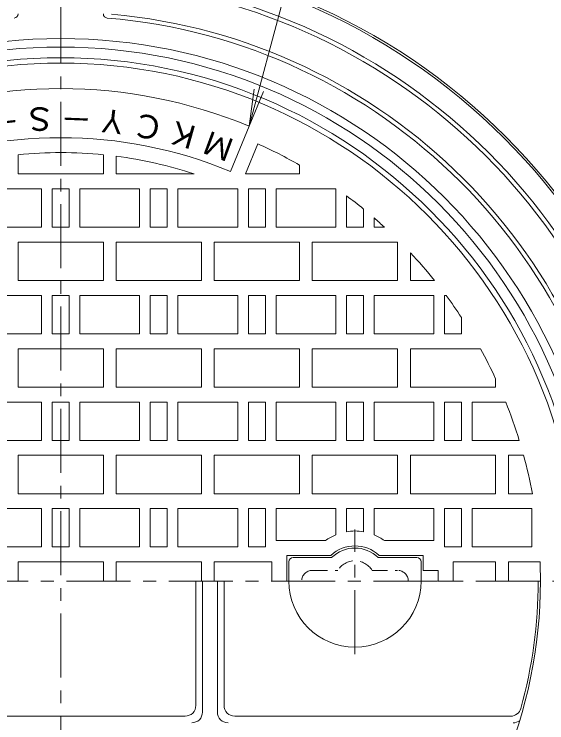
# Model space of a CAD drawing. Units: millimetres, scale not verified. Extents: x -589 to 461, y -801 to 845.
# Drawn here: x -141.8 to 108, y 198.1 to 530.5 of the extents above; entities that cross this region are included whole.
import ezdxf
from ezdxf.enums import TextEntityAlignment as Align

# ---------------------------------------------------------------- set-up
doc = ezdxf.new("R2010")
doc.units = ezdxf.units.MM
doc.header["$LTSCALE"] = 6
doc.linetypes.add('CHAIN1', pattern=[8, 5, -1, 1, -1])
doc.linetypes.add('DASHED1', pattern=[1.8, 1.2, -0.6])
for name, color, linetype, lineweight in [('0-1_躯体', 2, 'Continuous', 18), ('0-2_仕上', 3, 'Continuous', 18), ('0-3_建具', 4, 'Continuous', 18), ('0-4_その他', 7, 'Continuous', 18), ('0-5_寸法', 7, 'Continuous', 18)]:
    doc.layers.add(name, color=color, linetype=linetype, lineweight=lineweight)
doc.styles.add('ＭＳ ゴシック', font='')
doc.styles.get('ＭＳ ゴシック').set_extended_font_data('MS Gothic')

msp = doc.modelspace()

# ---------------------------------------------------------------- linework, layer by layer
at = {"layer": '0-1_躯体'}
for centre, radius, start, end in [((-119.99, 264.568), 295, 180, 179.99985), ((-119.99, 264.568), 294, 0, 180), ((-119.99, 264.568), 284, 4.47444, 85.52557), ((-119.99, 264.568), 282, 4.91711, 85.08289), ((-141.99, 530.66), 2, 274.72633, 0), ((-97.99, 530.66), 2, 180, 265.27367), ((-119.99, 264.568), 265, 4.72635, 85.27364), ((-119.99, 264.568), 267, 5.11873, 84.88127), ((-119.99, 264.568), 254.5, 0, 180), ((-119.99, 264.568), 250.5, 0, 180), ((-119.99, 264.568), 245.5, 0, 180), ((-119.99, 264.568), 225, 180, 0)]:
    msp.add_arc(centre, radius, start, end, dxfattribs=at)
at = {"layer": '0-2_仕上', "linetype": 'CHAIN1'}
for p, q in [((-119.99, 585.306), (-119.99, -41.246)), ((18.01, 230.261), (18.01, 288.788)), ((200.748, 264.568), (-440.727, 264.568))]:
    msp.add_line(p, q, dxfattribs=at)
at = {"layer": '0-2_仕上'}
for p, q in [((-40.392, 456.735), (-31.59, 477.985)), ((-33.298, 455.569), (-27.461, 469.662)), ((-139.99, 464.571), (-139.99, 455.569)), ((-99.99, 464.571), (-99.99, 455.569)), ((-93.99, 463.88), (-93.99, 455.569)), ((-7.99, 459.712), (-7.99, 455.569)), ((-139.99, 455.569), (-99.99, 455.569)), ((-57.38, 455.569), (-93.99, 455.569)), ((-7.99, 455.569), (-33.298, 455.569)), ((-156.99, 448.569), (-128.99, 448.569)), ((-128.99, 430.568), (-128.99, 448.569)), ((-123.99, 430.568), (-123.99, 448.569)), ((-123.99, 448.569), (-115.99, 448.569)), ((-115.99, 430.568), (-115.99, 448.569)), ((-110.99, 430.568), (-110.99, 448.569)), ((-82.99, 448.569), (-110.99, 448.569)), ((-82.99, 430.568), (-82.99, 448.569)), ((-77.99, 430.568), (-77.99, 448.569)), ((-69.99, 448.569), (-77.99, 448.569)), ((-69.99, 430.568), (-69.99, 448.569)), ((-64.99, 430.568), (-64.99, 448.569)), ((-36.99, 448.569), (-64.99, 448.569)), ((-36.99, 430.568), (-36.99, 448.569)), ((-31.99, 430.568), (-31.99, 448.569)), ((-23.99, 448.569), (-31.99, 448.569)), ((-23.99, 430.568), (-23.99, 448.569)), ((-18.99, 430.568), (-18.99, 448.569)), ((9.01, 448.569), (-18.99, 448.569)), ((9.01, 430.568), (9.01, 448.569)), ((14.01, 430.568), (14.01, 445.314)), ((22.01, 430.568), (22.01, 439.099)), ((27.01, 430.568), (27.01, 434.909)), ((-156.99, 430.568), (-128.99, 430.568)), ((-123.99, 430.569), (-115.99, 430.569)), ((-82.99, 430.568), (-110.99, 430.568)), ((-69.99, 430.568), (-77.99, 430.568)), ((-36.99, 430.568), (-64.99, 430.568)), ((-23.99, 430.568), (-31.99, 430.568)), ((9.01, 430.568), (-18.99, 430.568)), ((22.01, 430.568), (14.01, 430.568)), ((27.01, 430.568), (31.895, 430.568)), ((-139.99, 423.569), (-139.99, 405.569)), ((-139.99, 423.569), (-99.99, 423.569)), ((-99.99, 423.569), (-99.99, 405.569)), ((-93.99, 423.569), (-93.99, 405.569)), ((-53.99, 423.569), (-93.99, 423.569)), ((-53.99, 423.569), (-53.99, 405.569)), ((-47.99, 423.569), (-47.99, 405.569)), ((-7.99, 423.569), (-47.99, 423.569)), ((-7.99, 423.569), (-7.99, 405.569)), ((-1.99, 423.569), (-1.99, 405.569)), ((38.01, 423.569), (-1.99, 423.569)), ((38.01, 423.569), (38.01, 405.569)), ((44.01, 418.611), (44.01, 405.569)), ((-139.99, 405.569), (-99.99, 405.569)), ((-53.99, 405.569), (-93.99, 405.569)), ((-7.99, 405.569), (-47.99, 405.569)), ((38.01, 405.569), (-1.99, 405.569)), ((55.35, 405.569), (44.01, 405.569)), ((-156.99, 398.569), (-128.99, 398.569)), ((-128.99, 380.569), (-128.99, 398.569)), ((-123.99, 380.569), (-123.99, 398.569)), ((-123.99, 398.569), (-115.99, 398.569)), ((-115.99, 380.569), (-115.99, 398.569)), ((-110.99, 380.569), (-110.99, 398.569)), ((-82.99, 398.569), (-110.99, 398.569)), ((-82.99, 380.569), (-82.99, 398.569)), ((-77.99, 380.569), (-77.99, 398.569)), ((-69.99, 398.569), (-77.99, 398.569)), ((-69.99, 380.569), (-69.99, 398.569)), ((-64.99, 380.569), (-64.99, 398.569)), ((-31.99, 380.569), (-31.99, 398.569)), ((-23.99, 398.569), (-31.99, 398.569)), ((-23.99, 380.569), (-23.99, 398.569)), ((-18.99, 380.569), (-18.99, 398.569)), ((9.01, 398.569), (-18.99, 398.569)), ((9.01, 380.568), (9.01, 398.569)), ((22.01, 398.569), (14.01, 398.569)), ((22.01, 380.568), (22.01, 398.569)), ((27.01, 380.568), (27.01, 398.569)), ((55.01, 398.569), (27.01, 398.569)), ((55.01, 380.568), (55.01, 398.569)), ((60.01, 380.568), (60.01, 398.569)), ((60.756, 398.569), (60.01, 398.569)), ((68.01, 380.568), (68.01, 388.185)), ((-156.99, 380.569), (-128.99, 380.569)), ((-123.99, 380.569), (-115.99, 380.569)), ((-82.99, 380.569), (-110.99, 380.569)), ((-69.99, 380.569), (-77.99, 380.569)), ((-36.99, 380.569), (-64.99, 380.569)), ((-23.99, 380.569), (-31.99, 380.569)), ((9.01, 380.569), (-18.99, 380.569)), ((55.01, 380.568), (27.01, 380.568)), ((68.01, 380.568), (60.01, 380.568)), ((-139.99, 373.568), (-139.99, 355.569)), ((-139.99, 373.568), (-99.99, 373.568)), ((-99.99, 373.568), (-99.99, 355.569)), ((-53.99, 373.568), (-93.99, 373.568)), ((-93.99, 373.568), (-93.99, 355.569)), ((-53.99, 373.568), (-53.99, 355.569)), ((-47.99, 373.568), (-47.99, 355.569)), ((-7.99, 373.568), (-47.99, 373.568)), ((-7.99, 373.568), (-7.99, 355.569)), ((-1.99, 373.568), (-1.99, 355.569)), ((38.01, 373.568), (-1.99, 373.568)), ((38.01, 373.568), (38.01, 355.569)), ((44.01, 373.568), (44.01, 355.569)), ((76.845, 373.568), (44.01, 373.568)), ((84.01, 359.484), (84.01, 355.569)), ((-139.99, 355.569), (-99.99, 355.569)), ((-53.99, 355.569), (-93.99, 355.569)), ((-7.99, 355.569), (-47.99, 355.569)), ((38.01, 355.569), (-1.99, 355.569)), ((84.01, 355.569), (44.01, 355.569)), ((-156.99, 348.569), (-128.99, 348.569)), ((-128.99, 330.568), (-128.99, 348.569)), ((-123.99, 330.568), (-123.99, 348.569)), ((-123.99, 348.569), (-115.99, 348.569)), ((-115.99, 330.568), (-115.99, 348.569)), ((-82.99, 348.569), (-110.99, 348.569)), ((-82.99, 330.568), (-82.99, 348.569)), ((-77.99, 330.568), (-77.99, 348.569)), ((-69.99, 348.569), (-77.99, 348.569)), ((-69.99, 330.568), (-69.99, 348.569)), ((-64.99, 330.568), (-64.99, 348.569)), ((-36.99, 348.569), (-64.99, 348.569)), ((-36.99, 330.568), (-36.99, 348.569)), ((-31.99, 330.568), (-31.99, 348.569)), ((-23.99, 348.569), (-31.99, 348.569)), ((-23.99, 330.568), (-23.99, 348.569)), ((-18.99, 330.568), (-18.99, 348.569)), ((9.01, 348.569), (-18.99, 348.569)), ((9.01, 330.568), (9.01, 348.569)), ((22.01, 348.569), (14.01, 348.569)), ((22.01, 330.568), (22.01, 348.569)), ((27.01, 330.568), (27.01, 348.569)), ((55.01, 348.569), (27.01, 348.569)), ((55.01, 330.568), (55.01, 348.569)), ((68.01, 348.569), (60.01, 348.569)), ((68.01, 330.568), (68.01, 348.569)), ((73.01, 330.568), (73.01, 348.569)), ((88.742, 348.569), (73.01, 348.569)), ((-156.99, 330.568), (-128.99, 330.568)), ((-123.99, 330.568), (-115.99, 330.568)), ((-69.99, 330.568), (-77.99, 330.568)), ((-36.99, 330.568), (-64.99, 330.568)), ((-23.99, 330.568), (-31.99, 330.568)), ((9.01, 330.568), (-18.99, 330.568)), ((55.01, 330.568), (27.01, 330.568)), ((95.112, 330.568), (73.01, 330.568)), ((-139.99, 323.569), (-139.99, 305.569)), ((-139.99, 323.569), (-99.99, 323.569)), ((-99.99, 323.569), (-99.99, 305.569)), ((-93.99, 323.569), (-93.99, 305.569)), ((-53.99, 323.569), (-93.99, 323.569)), ((-47.99, 323.569), (-47.99, 305.569)), ((-7.99, 323.569), (-47.99, 323.569)), ((-7.99, 323.569), (-7.99, 305.569)), ((-1.99, 323.569), (-1.99, 305.569)), ((38.01, 323.569), (-1.99, 323.569)), ((38.01, 323.569), (38.01, 305.569)), ((44.01, 323.569), (44.01, 305.569)), ((84.01, 323.569), (44.01, 323.569)), ((84.01, 323.569), (84.01, 305.569)), ((90.01, 323.569), (90.01, 305.569)), ((97.137, 323.569), (90.01, 323.569)), ((-139.99, 305.569), (-99.99, 305.569)), ((-7.99, 305.569), (-47.99, 305.569)), ((38.01, 305.569), (-1.99, 305.569)), ((84.01, 305.569), (44.01, 305.569)), ((101.243, 305.569), (90.01, 305.569)), ((-156.99, 298.568), (-128.99, 298.568)), ((-128.99, 280.569), (-128.99, 298.568)), ((-123.99, 280.569), (-123.99, 298.568)), ((-123.99, 298.568), (-115.99, 298.568)), ((-115.99, 280.569), (-115.99, 298.568)), ((-110.99, 280.569), (-110.99, 298.568)), ((-82.99, 298.568), (-110.99, 298.568)), ((-82.99, 280.569), (-82.99, 298.568)), ((-77.99, 280.569), (-77.99, 298.568)), ((-69.99, 298.568), (-77.99, 298.568)), ((-69.99, 280.569), (-69.99, 298.568)), ((-64.99, 280.569), (-64.99, 298.568)), ((-36.99, 298.568), (-64.99, 298.568)), ((-36.99, 280.569), (-36.99, 298.568)), ((-31.99, 280.569), (-31.99, 298.568)), ((-31.99, 298.568), (-23.99, 298.568)), ((-23.99, 280.569), (-23.99, 298.568)), ((-18.99, 298.568), (9.01, 298.568)), ((-18.99, 283.569), (-18.99, 298.568)), ((9.01, 286.277), (9.01, 298.568)), ((14.01, 298.568), (22.01, 298.568)), ((14.01, 287.725), (14.01, 298.568)), ((22.01, 287.725), (22.01, 298.568)), ((27.01, 298.568), (55.01, 298.568)), ((27.01, 286.277), (27.01, 298.568)), ((55.01, 283.569), (55.01, 298.568)), ((68.01, 280.569), (68.01, 298.568)), ((73.01, 280.569), (73.01, 298.568)), ((101.01, 298.568), (73.01, 298.568)), ((101.01, 280.569), (101.01, 298.568)), ((4.181, 283.569), (-18.99, 283.569)), ((31.839, 283.569), (55.01, 283.569)), ((-156.99, 280.569), (-128.99, 280.569)), ((-123.99, 280.569), (-115.99, 280.569)), ((-82.99, 280.569), (-110.99, 280.569)), ((-69.99, 280.569), (-77.99, 280.569)), ((-36.99, 280.569), (-64.99, 280.569)), ((-31.99, 280.569), (-23.99, 280.569)), ((60.01, 280.569), (68.01, 280.569)), ((101.01, 280.569), (73.01, 280.569)), ((6.685, 276.568), (-13.99, 276.568)), ((-13.99, 264.568), (-13.99, 276.568)), ((29.335, 276.568), (50.01, 276.568)), ((50.01, 269.568), (50.01, 276.568)), ((-139.99, 273.569), (-99.99, 273.569)), ((-139.99, 273.569), (-139.99, 264.568)), ((-99.99, 273.569), (-99.99, 264.568)), ((-53.99, 273.569), (-93.99, 273.569)), ((-93.99, 273.569), (-93.99, 264.568)), ((-53.99, 273.569), (-53.99, 264.568)), ((-47.99, 273.569), (-47.99, 264.568)), ((-47.99, 273.569), (-20.99, 273.569)), ((-20.99, 264.568), (-20.99, 273.569)), ((64.059, 273.569), (84.01, 273.569)), ((64.059, 264.568), (64.059, 273.569)), ((84.01, 273.569), (84.01, 264.568)), ((90.01, 273.569), (90.01, 264.568)), ((104.83, 273.569), (90.01, 273.569)), ((50.01, 269.568), (57.034, 269.568)), ((57.034, 264.568), (57.034, 269.568)), ((-56.612, 206.195), (-56.612, 264.568)), ((-53.494, 203.069), (-53.494, 264.568)), ((-46.494, 203.069), (-46.494, 264.568)), ((-43.368, 206.195), (-43.368, 264.568)), ((57.034, 264.568), (64.059, 264.568)), ((-178.368, 201.195), (-61.612, 201.195)), ((-38.368, 201.195), (91.043, 201.195))]:
    msp.add_line(p, q, dxfattribs=at)
at = {"layer": '0-2_仕上', "linetype": 'DASHED1'}
for p, q in [((-1.99, 269.568), (9.932, 269.568)), ((26.088, 269.568), (38.01, 269.568))]:
    msp.add_line(p, q, dxfattribs=at)
at = {"layer": '0-2_仕上'}
for points in [[(-36.99, 380.569), (-36.99, 398.569), (-64.99, 398.569)], [(22.01, 380.568), (14.01, 380.568), (14.01, 398.569)], [(-82.99, 330.568), (-110.99, 330.568), (-110.99, 348.569)], [(22.01, 330.568), (14.01, 330.568), (14.01, 348.569)], [(68.01, 330.568), (60.01, 330.568), (60.01, 348.569)], [(-53.99, 323.569), (-53.99, 305.569), (-93.99, 305.569)], [(60.01, 280.569), (60.01, 298.568), (68.01, 298.568)]]:
    msp.add_lwpolyline(points, dxfattribs=at)
for centre, radius, start, end in [((-119.99, 264.568), 243, 0, 180), ((-119.99, 264.568), 231, 67.49998, 112.50002), ((-119.99, 264.568), 208, 67.5, 112.5), ((-119.99, 264.568), 225, 60.14694, 65.71718), ((-119.99, 264.568), 201, 84.28947, 95.71053), ((-119.99, 264.568), 201, 71.85095, 82.56779), ((-119.99, 264.568), 225, 50.86787, 53.4478), ((-119.99, 264.568), 225, 47.5425, 49.20668), ((-119.99, 264.568), 225, 38.80469, 43.20677), ((-119.99, 264.568), 225, 33.32632, 36.55231), ((-119.99, 264.568), 225, 24.9514, 28.97607), ((-119.99, 264.568), 225, 17.05762, 21.92143), ((-119.99, 264.568), 225, 10.49925, 15.20201), ((18.01, 264.568), 23.5, 112.51826, 126.0491), ((18.01, 264.568), 23.5, 80.19977, 99.80023), ((18.01, 264.568), 23.5, 53.9509, 67.48141), ((18.01, 264.568), 16.5, 46.65843, 133.34157), ((-119.99, 264.568), 225, 0, 2.2925), ((18.01, 264.568), 31, 180, 0), ((-119.99, 264.568), 223.957, 344.5381, 0), ((-61.612, 206.195), 5, 270, 0), ((-38.368, 206.195), 5, 180, 270), ((-58.494, 203.069), 5, 270, 0), ((-41.494, 203.069), 5, 180, 270), ((91.043, 206.195), 5, 270, 344.53838), ((92.301, 203.069), 5, 270, 306.21104)]:
    msp.add_arc(centre, radius, start, end, dxfattribs=at)
at = {"layer": '0-2_仕上', "linetype": 'DASHED1'}
for centre, radius, start, end in [((18.01, 264.568), 9.5, 31.75671, 148.24329), ((-1.99, 264.568), 5, 90, 180), ((38.01, 264.568), 5, 0, 90)]:
    msp.add_arc(centre, radius, start, end, dxfattribs=at)
at = {"layer": '0-3_建具'}
for p, q in [((-12.99, 273.569), (-12.99, 264.568)), ((-10.99, 275.569), (7.09, 275.569)), ((47.007, 275.569), (28.93, 275.569)), ((49.007, 273.569), (49.007, 264.568))]:
    msp.add_line(p, q, dxfattribs=at)
for centre, radius, start, end in [((18.01, 264.568), 15.5, 45.20895, 134.79105), ((-10.99, 273.569), 2, 90, 180), ((47.007, 273.569), 2, 0, 90)]:
    msp.add_arc(centre, radius, start, end, dxfattribs=at)
at = {"layer": '0-5_寸法'}
for q in [(-2.269, 587.411), (-29.306, 495.335), (-24.893, 494.153)]:
    msp.add_line((-31.59, 477.985), q, dxfattribs=at)

# ---------------------------------------------------------------- texts
at = {"layer": '0-4_その他', "color": 4, "style": 'ＭＳ ゴシック'}
for s, rotation, p in [('Ｓ', 182.25, (-122.608, 490.39)), ('Ｙ', 173.25, (-87.249, 488.019)), ('Ｃ', 168.75, (-69.818, 484.761)), ('－', 186.75, (-140.317, 489.488)), ('－', 177.75, (-104.882, 489.899)), ('Ｋ', 164.251, (-52.697, 480.146)), ('Ｍ', 159.75, (-35.99, 474.202))]:
    msp.add_text(s, height=11, rotation=rotation, dxfattribs=at).set_placement(p, align=Align.BOTTOM_LEFT)

doc.saveas('drawing.dxf')
